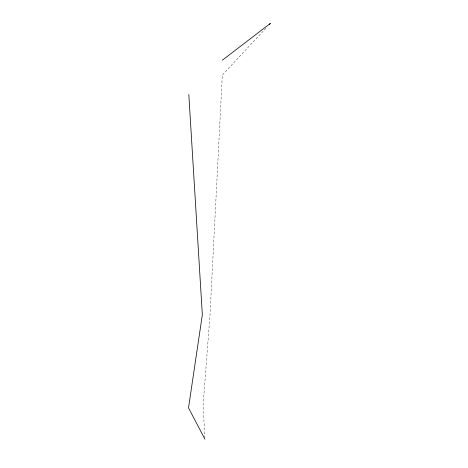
<?xml version="1.0" encoding="UTF-8"?>
<svg xmlns="http://www.w3.org/2000/svg" width="468" height="468" viewBox="0 0 468 468"><rect width="100%" height="100%" fill="white"/><g stroke="black" fill="none" stroke-linecap="round" stroke-linejoin="round"><path stroke-width="0.35" stroke-dasharray="2.34 1.75" d="M265.912 28.191L222.318 75.05L210.009 314.788L203.147 404.867L204.855 437.779"/><path stroke-width="0.7" d="M269.381 24.465L270.375 23.4L222.318 60.208M204.931 439.206L188.505 407.897L202.34 314.788L188.815 94.501"/></g></svg>
